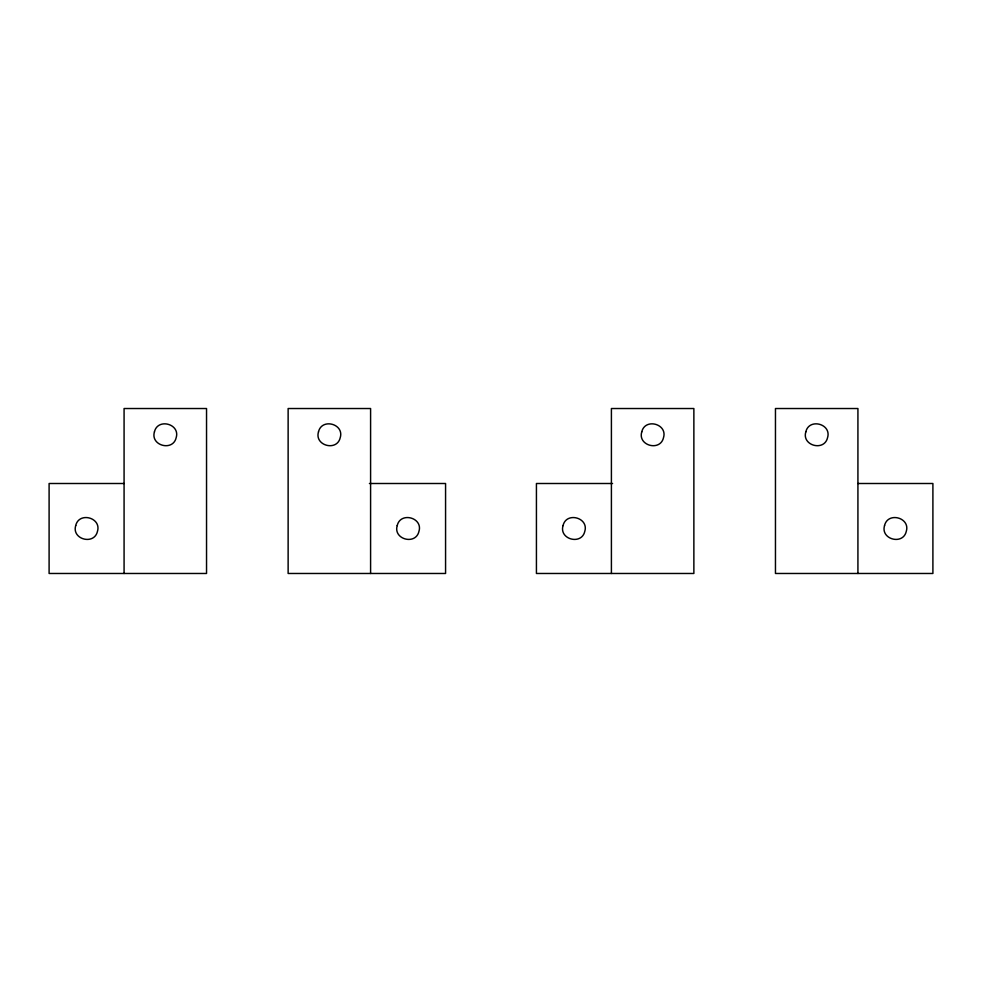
<?xml version="1.0" encoding="UTF-8"?>
<svg xmlns="http://www.w3.org/2000/svg" width="982" height="982" viewBox="0 0 982 982"><rect width="100%" height="100%" fill="white"/><g stroke="black" fill="none" stroke-linecap="round" stroke-linejoin="round"><path stroke-width="1.47" d="M124.076 483.5L49.1 483.5L49.1 573.476L206.539 573.476L206.539 408.524L124.076 408.524L124.076 573.476M369.428 483.5L445.57 483.5L445.57 573.476L288.131 573.476L288.131 408.524L370.595 408.524L370.595 573.476M612.572 483.5L536.43 483.5L536.43 573.476L693.869 573.476L693.869 408.524L611.405 408.524L611.405 573.476M857.924 483.5L932.9 483.5L932.9 573.476L775.461 573.476L775.461 408.524L857.924 408.524L857.924 573.476M75.724 525.579C71.453 539.388 94.235 545.489 97.451 531.397C101.711 517.588 78.941 511.475 75.724 525.579M154.444 431.859C150.185 445.668 172.967 451.781 176.171 437.677C180.442 423.868 157.66 417.767 154.444 431.859M318.499 431.859C314.228 445.668 337.01 451.781 340.226 437.677C344.498 423.868 321.715 417.767 318.499 431.859M397.219 525.579C392.96 539.388 415.742 545.489 418.946 531.397C423.217 517.588 400.435 511.475 397.219 525.579M563.054 525.579C558.783 539.388 581.565 545.489 584.781 531.397C589.04 517.588 566.258 511.475 563.054 525.579M641.774 431.859C637.502 445.668 660.285 451.781 663.501 437.677C667.772 423.868 644.99 417.767 641.774 431.859M805.829 431.859C801.558 445.668 824.34 451.781 827.556 437.677C831.815 423.868 809.033 417.767 805.829 431.859M884.549 525.579C880.289 539.388 903.059 545.489 906.276 531.397C910.547 517.588 887.765 511.475 884.549 525.579"/></g></svg>
